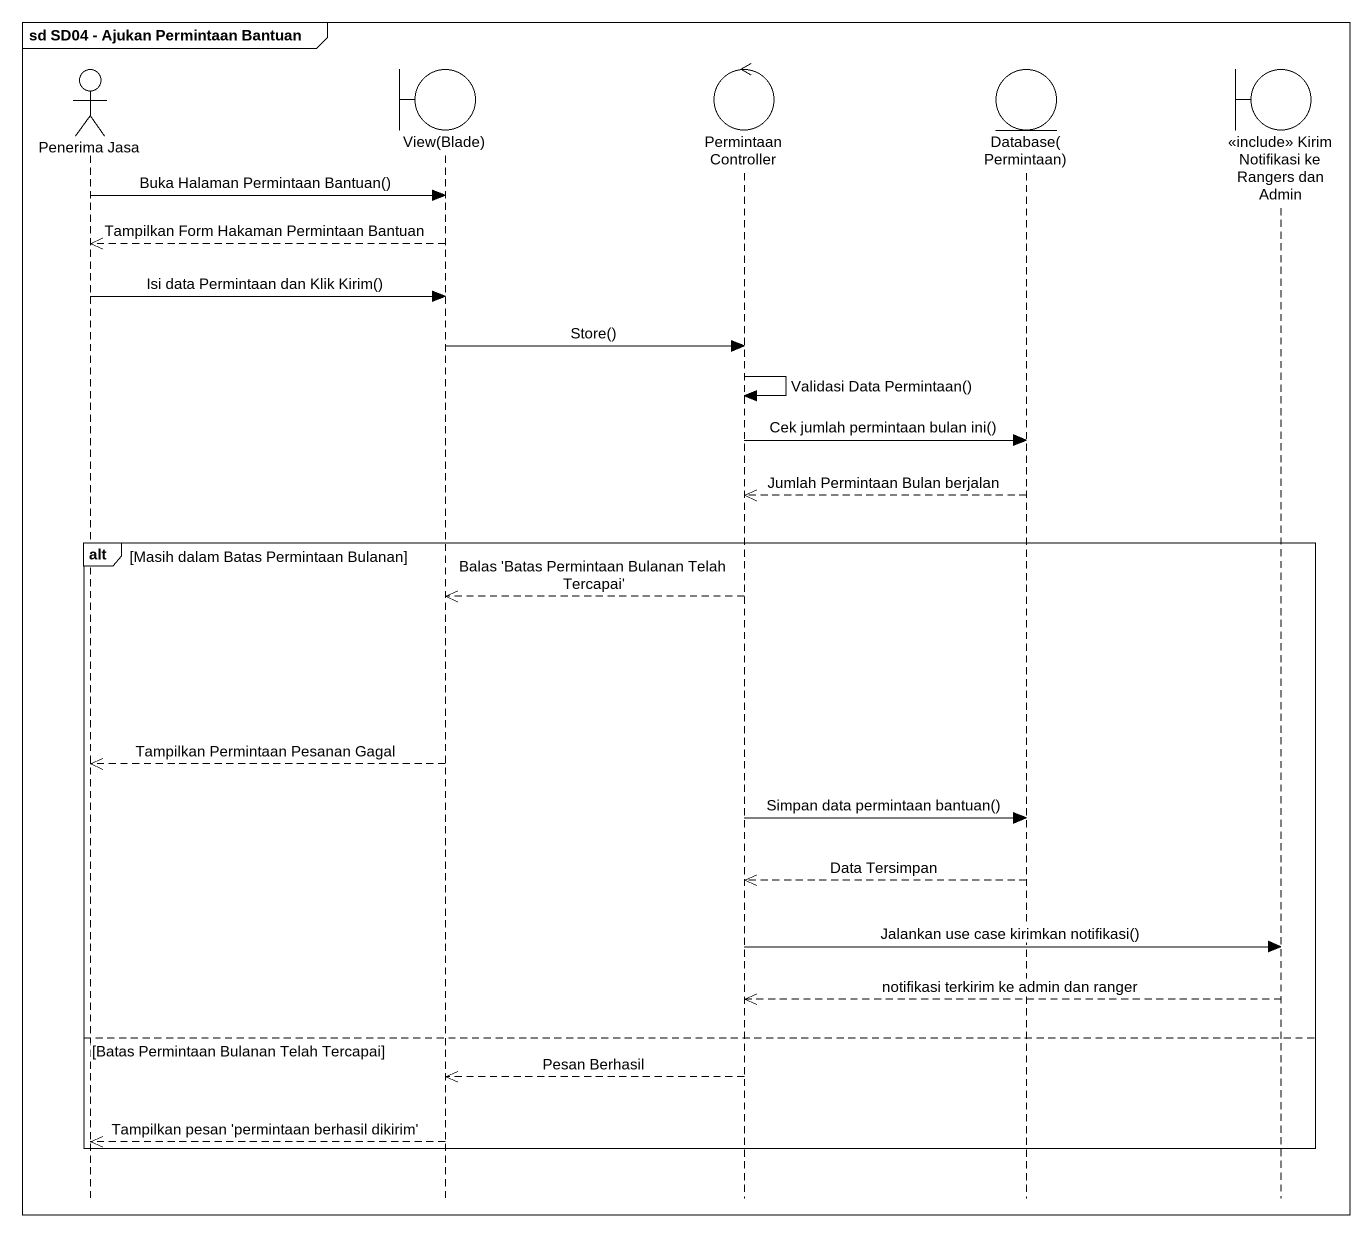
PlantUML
@startuml
mainframe sd SD04 - Ajukan Permintaan Bantuan
hide footbox
actor "Penerima Jasa" as Penerima_Jasa
boundary "View(Blade)" as View_Blade
control PermintaanController
entity "Database(Permintaan)" as Database_Permintaan
boundary "<<include>> Kirim Notifikasi ke Rangers dan Admin" as include_Kirim_Notifikasi_ke

Penerima_Jasa -> View_Blade : Buka Halaman Permintaan Bantuan()
View_Blade -->> Penerima_Jasa : Tampilkan Form Hakaman Permintaan Bantuan
Penerima_Jasa -> View_Blade : Isi data Permintaan dan Klik Kirim()
View_Blade -> PermintaanController : Store()
PermintaanController -> PermintaanController : Validasi Data Permintaan()
PermintaanController -> Database_Permintaan : Cek jumlah permintaan bulan ini()
Database_Permintaan -->> PermintaanController : Jumlah Permintaan Bulan berjalan
alt Masih dalam Batas Permintaan Bulanan
  PermintaanController -->> View_Blade : Balas 'Batas Permintaan Bulanan Telah Tercapai'
  View_Blade -->> Penerima_Jasa : Tampilkan Permintaan Pesanan Gagal
  PermintaanController -> Database_Permintaan : Simpan data permintaan bantuan()
  Database_Permintaan -->> PermintaanController : Data Tersimpan
  PermintaanController -> include_Kirim_Notifikasi_ke : Jalankan use case kirimkan notifikasi()
  include_Kirim_Notifikasi_ke -->> PermintaanController : notifikasi terkirim ke admin dan ranger
else Batas Permintaan Bulanan Telah Tercapai
  PermintaanController -->> View_Blade : Pesan Berhasil
  View_Blade -->> Penerima_Jasa : Tampilkan pesan 'permintaan berhasil dikirim'
end
@enduml
